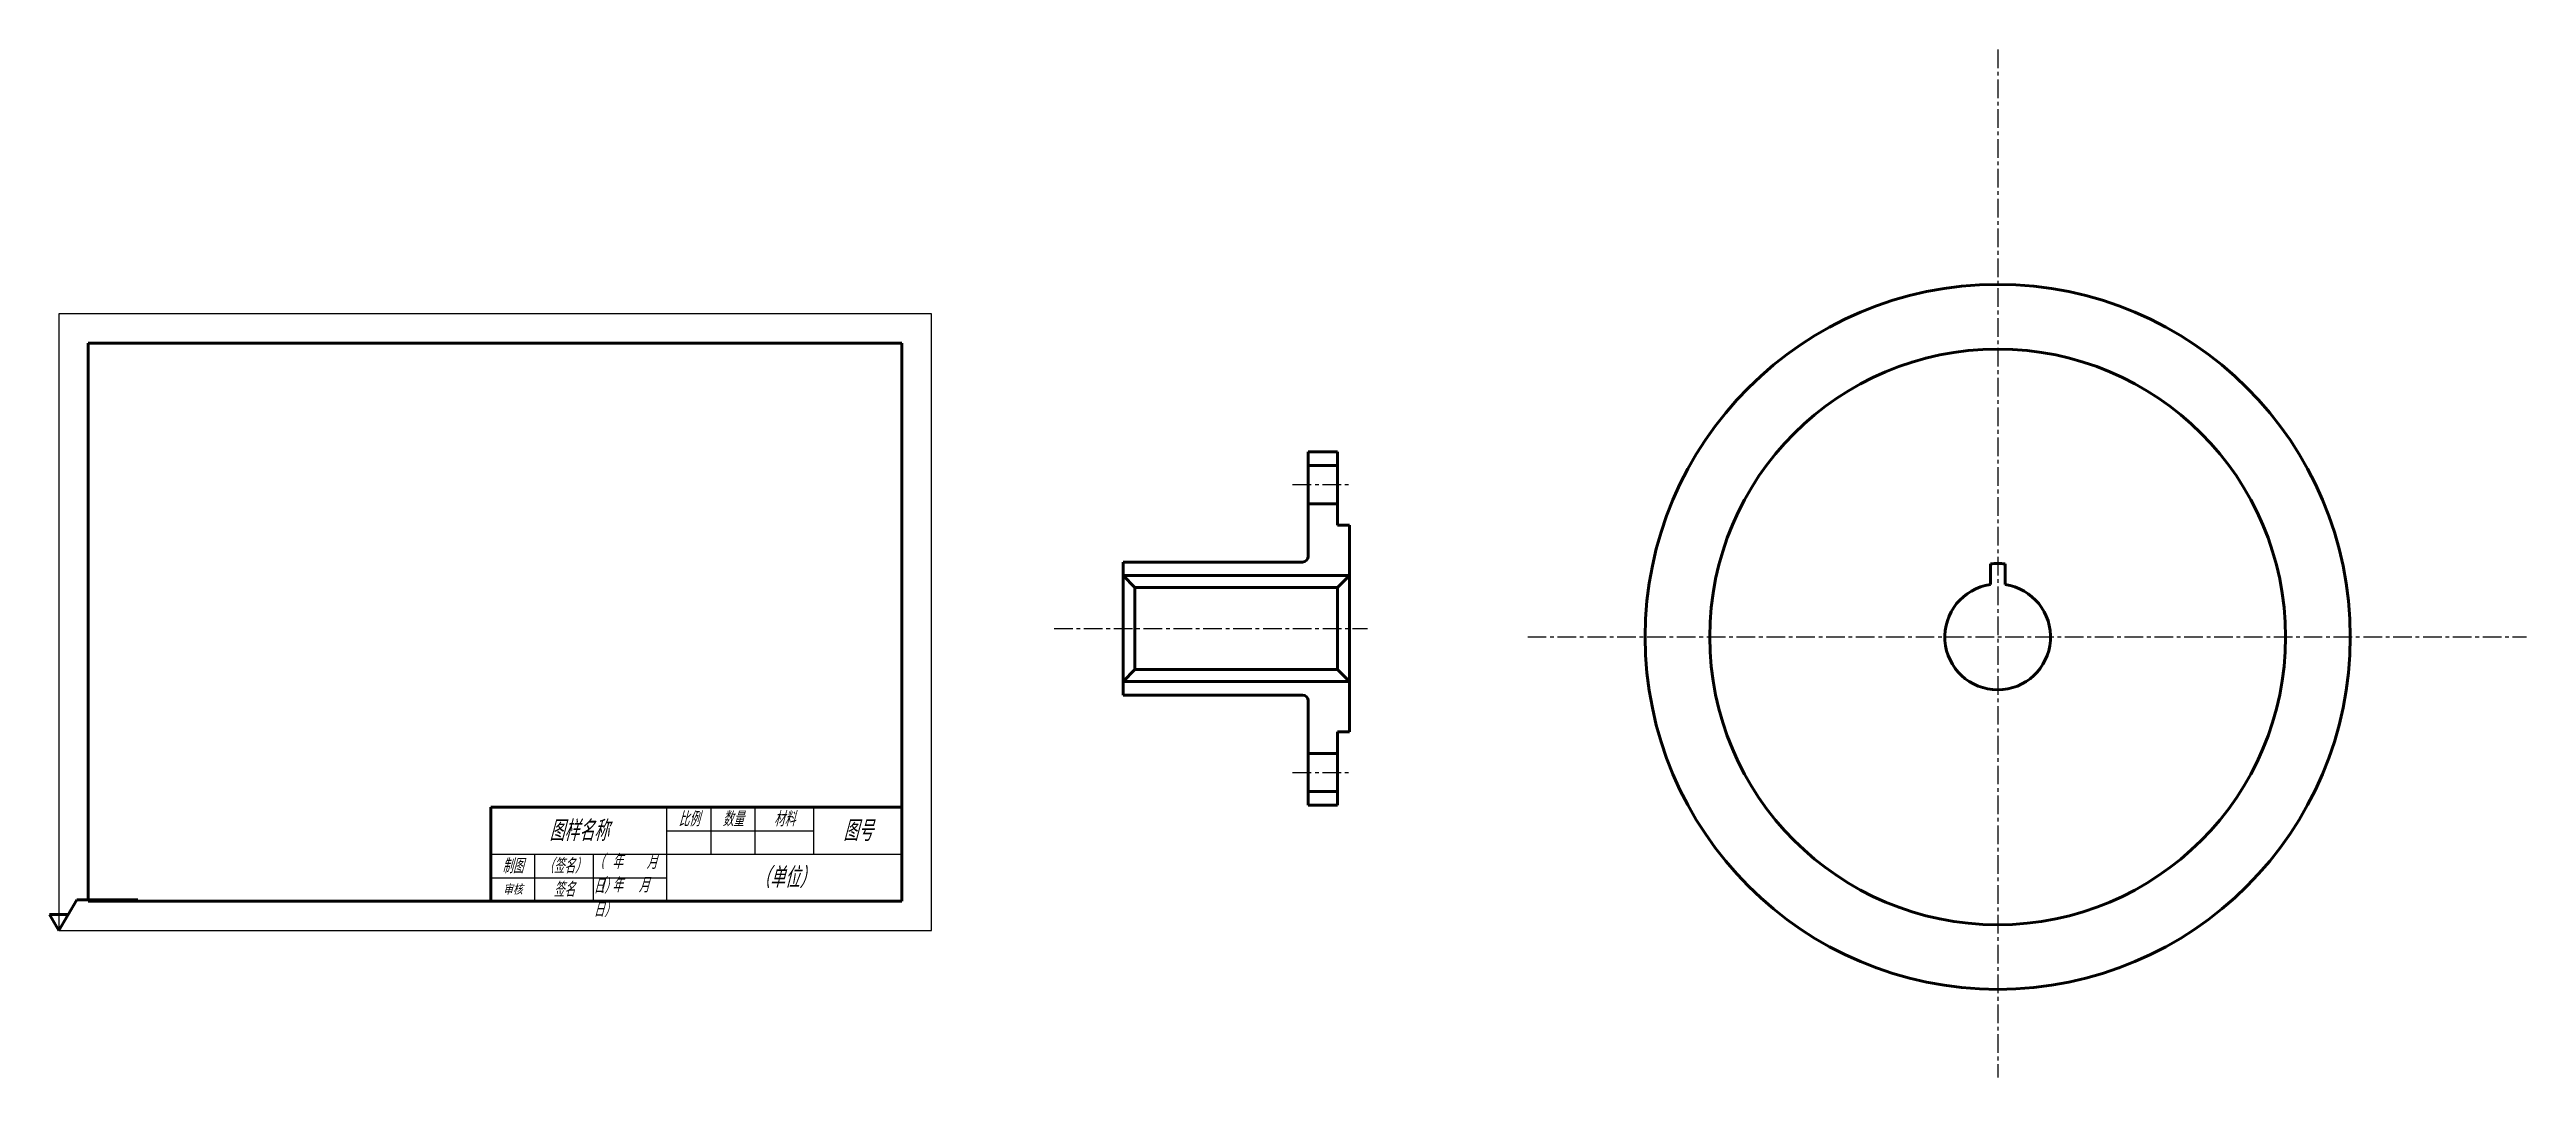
# Model space of a CAD drawing. Header units: millimetres. Extents: x -3 to 840, y -50 to 300.
import ezdxf
from ezdxf.enums import TextEntityAlignment as Align

# ---------------------------------------------------------------- set-up
doc = ezdxf.new("R2010")
doc.units = ezdxf.units.MM
doc.header["$LTSCALE"] = 0.2
doc.linetypes.add('CENTER', pattern=[50.8, 31.75, -6.35, 6.35, -6.35])
for name, color, linetype in [('技术要求', 6, 'Continuous'), ('点画线', 1, 'CENTER'), ('细实线', 5, 'Continuous')]:
    doc.layers.add(name, color=color, linetype=linetype)
doc.layers.add('粗实线', color=7, linetype='Continuous', lineweight=50)
doc.styles.add('工程字', font='gbeitc.shx', dxfattribs={"height": 3.5, "bigfont": 'gbcbig.shx'})

# ---------------------------------------------------------------- blocks, each defined once
blk = doc.blocks.new('ccd')
at = {"layer": '粗实线'}
for p, q in [((0, 0), (6.06, 10.5)), ((6.06, 10.5), (26.87, 10.5)), ((-3.18, 5.5), (3.18, 5.5)), ((-3.18, 5.5), (3.18, 5.5)), ((-3.18, 5.5), (-3.18, 5.5)), ((-3.18, 5.5), (0, 0))]:
    blk.add_line(p, q, dxfattribs=at)
at = {"layer": '粗实线', "style": '工程字'}
blk.add_attdef('CCD', text='', height=3.5, dxfattribs=at).set_placement((6.06, 10.5), align=Align.TOP_LEFT)

msp = doc.modelspace()

# ---------------------------------------------------------------- linework, layer by layer
at = {"layer": '点画线'}
for p, q in [((660, 300), (660, -50)), ((420, 151.86), (440, 151.86)), ((338.79, 102.86), (445.53, 102.86)), ((500, 100), (840, 100)), ((420, 53.86), (440, 53.86))]:
    msp.add_line(p, q, dxfattribs=at)
at = {"layer": '粗实线'}
for p, q in [((287, 200), (10, 200)), ((10, 200), (10, 10)), ((287, 10), (287, 200)), ((425.31, 127.5), (425.31, 163)), ((425.31, 163), (435.31, 163)), ((435.31, 163), (435.31, 138)), ((425.31, 158.36), (435.31, 158.36)), ((425.31, 145.36), (435.31, 145.36)), ((435.31, 138), (439.31, 138)), ((439.31, 138), (439.31, 102.86)), ((439.31, 102.86), (439.31, 137.16)), ((362.31, 102.86), (362.31, 125.5)), ((362.31, 125.5), (423.31, 125.5)), ((439.31, 120.86), (362.31, 120.86)), ((362.31, 120.86), (366.31, 116.86)), ((439.31, 120.86), (435.31, 116.86)), ((657.5, 124.87), (657.5, 117.83)), ((662.5, 124.87), (662.5, 117.83)), ((435.31, 116.86), (366.31, 116.86)), ((366.31, 102.86), (366.31, 116.86)), ((435.31, 102.86), (435.31, 116.86)), ((362.31, 102.86), (362.31, 80.21)), ((366.31, 102.86), (366.31, 88.86)), ((435.31, 102.86), (435.31, 88.86)), ((439.31, 67.71), (439.31, 102.86)), ((439.31, 102.86), (439.31, 68.55)), ((362.31, 84.86), (366.31, 88.86)), ((439.31, 84.86), (362.31, 84.86)), ((435.31, 88.86), (366.31, 88.86)), ((439.31, 84.86), (435.31, 88.86)), ((362.31, 80.21), (423.31, 80.21)), ((425.31, 78.21), (425.31, 42.71)), ((435.31, 42.71), (435.31, 67.71)), ((435.31, 67.71), (439.31, 67.71)), ((425.31, 60.36), (435.31, 60.36)), ((425.31, 47.36), (435.31, 47.36)), ((425.31, 42.71), (435.31, 42.71)), ((147, 10), (147, 42)), ((147, 42), (287, 42)), ((10, 10), (287, 10))]:
    msp.add_line(p, q, dxfattribs=at)
for radius in [120, 98]:
    msp.add_circle((660, 100), radius, dxfattribs=at)
for centre, radius, start, end in [((423.31, 127.5), 2, 270, 0), ((660, 100), 25, 84.26083, 95.73917), ((660, 100), 18, 97.98356, 82.01644), ((423.31, 78.21), 2, 0, 90)]:
    msp.add_arc(centre, radius, start, end, dxfattribs=at)
at = {"layer": '细实线'}
for p, q in [((207, 10), (207, 42)), ((207, 34), (257, 34)), ((222, 26), (222, 42)), ((237, 26), (237, 42)), ((257, 26), (257, 42)), ((147, 26), (287, 26)), ((162, 10), (162, 26)), ((182, 10), (182, 26)), ((147, 18), (207, 18))]:
    msp.add_line(p, q, dxfattribs=at)
msp.add_lwpolyline([(0, 0), (297, 0), (297, 210), (0, 210)], close=True, dxfattribs=at)

# ---------------------------------------------------------------- block references
at = {"layer": '粗实线'}
msp.add_blockref('ccd', (0, 0), dxfattribs=at)

# ---------------------------------------------------------------- texts
at = {"layer": '技术要求', "style": '工程字'}
for s, width, heights, insert, char_height, attachment_point in [('图样名称', 60, [0], (177, 34), 7, 5), ('比例', 15, [0], (214.5, 38), 5, 5), ('数量', 15, [0], (229.5, 38), 5, 5), ('材料', 20, [0], (247, 38), 5, 5), ('图号', 30, [3.5], (272, 34), 7, 5), ('（ 年   月  日）', 25, [0], (182, 26), 5, 1), ('制图', 15, [0], (154.5, 22), 5, 5), ('（签名）', 20, [0], (172, 22), 5, 5), ('签名', 20, [0], (172, 14), 5, 5), ('（ 年  月  日）', 25, [0], (182, 18), 5, 1), ('（单位）', 80, [0], (247, 18), 7, 5), ('审核', 15, [0], (154.5, 14), 3.5, 5)]:
    msp.add_mtext_dynamic_manual_height_columns(s, width=width, gutter_width=17.5, heights=heights, dxfattribs=dict(at, insert=insert, char_height=char_height, attachment_point=attachment_point))

doc.saveas('drawing.dxf')
